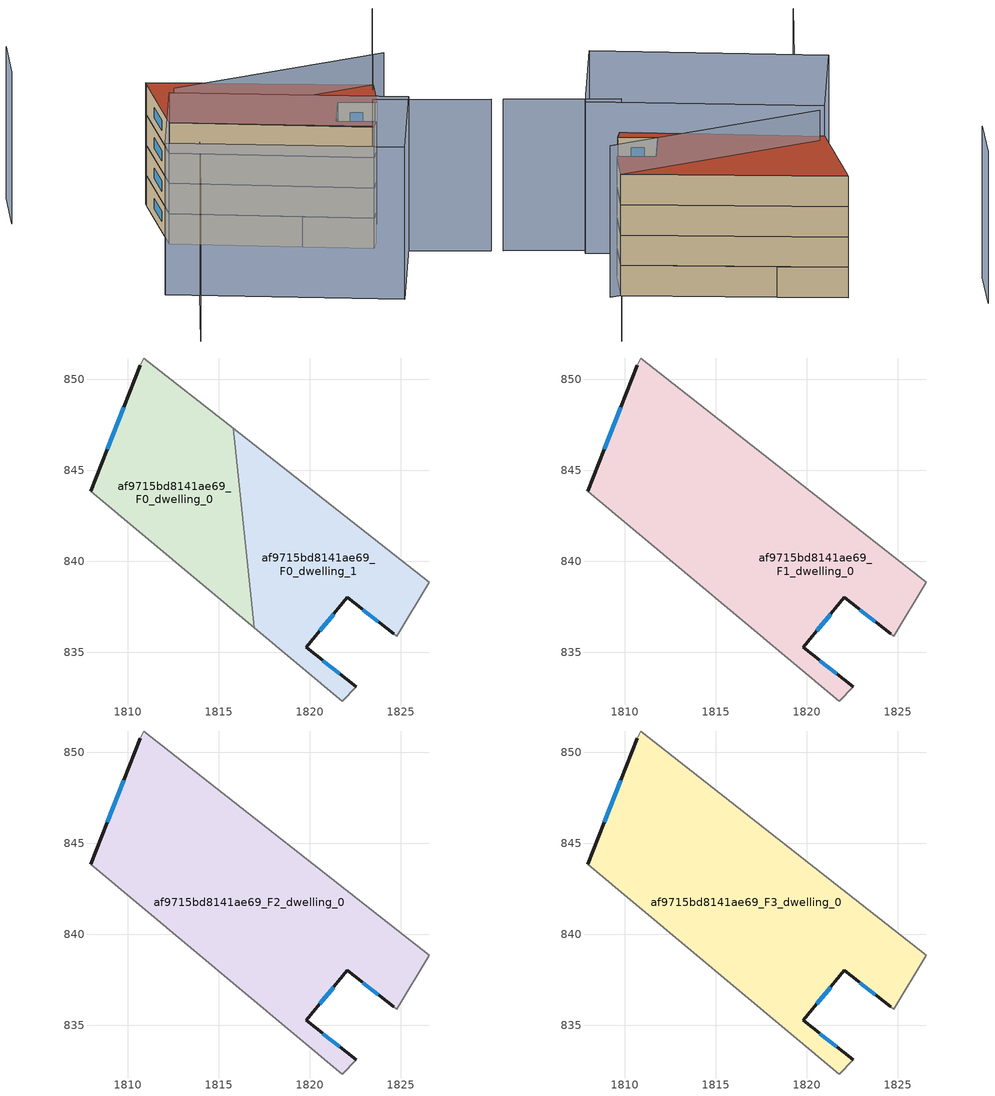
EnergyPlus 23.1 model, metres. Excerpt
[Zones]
af9715bd8141ae69_F0_dwelling_0
 floor ground (EU_floor_Construction): 1815.78,847.32 1816.96,836.36 1807.97,843.86 1810.7,850.76 1810.89,851.17 z0
 wall outside (EU_wall_Construction): 1810.7,850.76 1807.97,843.86 z0:3
 wall adiabatic (EU_wall_Construction): 1815.78,847.32 1810.89,851.17 1810.7,850.76 / 1807.97,843.86 1816.96,836.36 z0:3
 wall to af9715bd8141ae69_F0_dwelling_1 (EU_wall_Construction): 1816.96,836.36 1815.78,847.32 z0:3
 window (EU_Window_Construction): 1809.79,848.46 1808.88,846.16 z1:2
af9715bd8141ae69_F0_dwelling_1
 floor ground (EU_floor_Construction): 1826.55,838.85 1824.77,835.89 1824.61,836.02 1822.06,838.03 1819.8,835.28 1822.55,833.12 1821.78,832.34 1816.96,836.36 1815.78,847.32 z0
 wall outside (EU_wall_Construction): 1822.55,833.12 1819.8,835.28 1822.06,838.03 1824.61,836.02 z0:3
 wall adiabatic (EU_wall_Construction): 1816.96,836.36 1821.78,832.34 1822.55,833.12 / 1824.61,836.02 1824.77,835.89 1826.55,838.85 1815.78,847.32 z0:3
 window (EU_Window_Construction): 1822.91,837.36 1823.76,836.69 / 1820.55,836.19 1821.31,837.11 / 1821.63,833.84 1820.72,834.56 z1:2
af9715bd8141ae69_F1_dwelling_0
 floor to af9715bd8141ae69_F0_dwelling_0 (EU_floor_Construction): 1815.78,847.32 1816.96,836.36 1807.97,843.86 1810.7,850.76 1810.89,851.17 z3
 floor to af9715bd8141ae69_F0_dwelling_1 (EU_floor_Construction): 1826.55,838.85 1824.77,835.89 1824.61,836.02 1822.06,838.03 1819.8,835.28 1822.55,833.12 1821.78,832.34 1816.96,836.36 1815.78,847.32 z3
 wall outside (EU_wall_Construction): 1810.7,850.76 1807.97,843.86 / 1822.55,833.12 1819.8,835.28 1822.06,838.03 1824.61,836.02 z3:6
 wall adiabatic (EU_wall_Construction): 1807.97,843.86 1821.78,832.34 1822.55,833.12 / 1824.61,836.02 1824.77,835.89 1826.55,838.85 1810.89,851.17 1810.7,850.76 z3:6
 window (EU_Window_Construction): 1809.79,848.46 1808.88,846.16 / 1822.91,837.36 1823.76,836.69 / 1820.55,836.19 1821.31,837.11 / 1821.63,833.84 1820.72,834.56 z4:5
af9715bd8141ae69_F2_dwelling_0
 floor to af9715bd8141ae69_F1_dwelling_0 (EU_floor_Construction): 1826.55,838.85 1824.77,835.89 1824.61,836.02 1822.06,838.03 1819.8,835.28 1822.55,833.12 1821.78,832.34 1807.97,843.86 1810.7,850.76 1810.89,851.17 z6
 wall outside (EU_wall_Construction): 1810.7,850.76 1807.97,843.86 / 1822.55,833.12 1819.8,835.28 1822.06,838.03 1824.61,836.02 z6:9
 wall adiabatic (EU_wall_Construction): 1807.97,843.86 1821.78,832.34 1822.55,833.12 / 1824.61,836.02 1824.77,835.89 1826.55,838.85 1810.89,851.17 1810.7,850.76 z6:9
 window (EU_Window_Construction): 1809.79,848.46 1808.88,846.16 / 1822.91,837.36 1823.76,836.69 / 1820.55,836.19 1821.31,837.11 / 1821.63,833.84 1820.72,834.56 z7:8
af9715bd8141ae69_F3_dwelling_0
 floor to af9715bd8141ae69_F2_dwelling_0 (EU_floor_Construction): 1826.55,838.85 1824.77,835.89 1824.61,836.02 1822.06,838.03 1819.8,835.28 1822.55,833.12 1821.78,832.34 1807.97,843.86 1810.7,850.76 1810.89,851.17 z9
 wall outside (EU_wall_Construction): 1810.7,850.76 1807.97,843.86 / 1822.55,833.12 1819.8,835.28 1822.06,838.03 1824.61,836.02 z9:12
 wall adiabatic (EU_wall_Construction): 1807.97,843.86 1821.78,832.34 1822.55,833.12 / 1824.61,836.02 1824.77,835.89 1826.55,838.85 1810.89,851.17 1810.7,850.76 z9:12
 window (EU_Window_Construction): 1809.79,848.46 1808.88,846.16 / 1822.91,837.36 1823.76,836.69 / 1820.55,836.19 1821.31,837.11 / 1821.63,833.84 1820.72,834.56 z10:11
 roof outside (EU_roof_Construction): 1824.77,835.89 1826.55,838.85 1810.89,851.17 1810.7,850.76 1807.97,843.86 1821.78,832.34 1822.55,833.12 1819.8,835.28 1822.06,838.03 1824.61,836.02 z12
shading: 1799.1,827.55 1804.47,834.79 / 1829.69,825.86 1821.4,832.07 / 1821.4,832.07 1831.68,845.8 / 1827.48,838.57 1808.79,844.24 / 1801.76,859.4 1799.24,855.25 / 1824.26,830.59 1818.2,823.16 / 1818.2,823.16 1801.91,836.42 / 1801.91,836.42 1807.97,843.86 / 1807.97,843.86 1824.26,830.59 z0:15
[Building]
EU S2 Campaign: North Axis=0; Terrain=City; Solar Distribution=FullExterior
[Site:Location]
Bologna: Latitude=44.5; Longitude=11.25; Time Zone=1; Elevation=37
[SizingPeriod:WeatherFileDays]
AnnualSizingPeriod: Begin Month=1; Begin Day of Month=1; End Month=12; End Day of Month=31; Day of Week for Start Day=Monday; Use Weather File Daylight Saving Period=No; Use Weather File Rain and Snow Indicators=No
[MATERIAL]
EU_InternalMass_Material: Roughness=MediumRough; Thickness=0.1; Conductivity=1; Density=1800; Specific Heat=900; Thermal Absorptance=0.9; Solar Absorptance=0.7; Visible Absorptance=0.7
[MATERIAL:NOMASS] Roughness=MediumRough; Thermal Absorptance=0.9; Solar Absorptance=0.7; Visible Absorptance=0.7
Name | Thermal Resistance
EU_wall_NoMass | 0.937881
EU_roof_NoMass | 0.548572
EU_floor_NoMass | 0.71348
[WINDOWMATERIAL:SIMPLEGLAZINGSYSTEM]
EU_Window_SimpleGlazing: UFactor=4.25633; Solar Heat Gain Coefficient=0.85; Visible Transmittance=0.85
[CONSTRUCTION]
EU_wall_Construction: EU_wall_NoMass
EU_roof_Construction: EU_roof_NoMass
EU_floor_Construction: EU_floor_NoMass
EU_InternalMass_Construction: EU_InternalMass_Material
EU_Window_Construction: EU_Window_SimpleGlazing
[ZONE] Type=1; Multiplier=1; Ceiling Height=autocalculate; Floor Area=autocalculate; Part of Total Floor Area=Yes
Name | Volume
af9715bd8141ae69_F0_dwelling_0 | 205.299
af9715bd8141ae69_F1_dwelling_0 | 410.594
af9715bd8141ae69_F2_dwelling_0; af9715bd8141ae69_F3_dwelling_0 | 410.596
af9715bd8141ae69_F0_dwelling_1 | 205.304
[INTERNALMASS] Construction=EU_InternalMass_Construction
Name | Zone or ZoneList | Surface Area
af9715bd8141ae69_F0_dwelling_0_EU_InternalMass | af9715bd8141ae69_F0_dwelling_0 | 68.4327
af9715bd8141ae69_F0_dwelling_1_EU_InternalMass | af9715bd8141ae69_F0_dwelling_1 | 68.4344
af9715bd8141ae69_F1_dwelling_0_EU_InternalMass | af9715bd8141ae69_F1_dwelling_0 | 136.865
af9715bd8141ae69_F2_dwelling_0_EU_InternalMass | af9715bd8141ae69_F2_dwelling_0 | 136.865
af9715bd8141ae69_F3_dwelling_0_EU_InternalMass | af9715bd8141ae69_F3_dwelling_0 | 136.865
[OTHEREQUIPMENT] Fuel Type=Electricity; Design Level Calculation Method=Watts/Area; Power per Zone Floor Area=1; Fraction Latent=0; Fraction Radiant=0; Fraction Lost=0; Carbon Dioxide Generation Rate=0; EndUse Subcategory=EU_Step8_InternalGains
Name | Zone or ZoneList or Space or SpaceList | Schedule
EU_Step8_InternalGain_af9715bd8141ae69_F0_dwelling_0_f000 | af9715bd8141ae69_F0_dwelling_0 | EU_Step8_GainSchedule_af9715bd8141ae69_F0_dwelling_0_f000
EU_Step8_InternalGain_af9715bd8141ae69_F0_dwelling_1_f000 | af9715bd8141ae69_F0_dwelling_1 | EU_Step8_GainSchedule_af9715bd8141ae69_F0_dwelling_1_f000
EU_Step8_InternalGain_af9715bd8141ae69_F1_dwelling_0_f000 | af9715bd8141ae69_F1_dwelling_0 | EU_Step8_GainSchedule_af9715bd8141ae69_F1_dwelling_0_f000
EU_Step8_InternalGain_af9715bd8141ae69_F2_dwelling_0_f000 | af9715bd8141ae69_F2_dwelling_0 | EU_Step8_GainSchedule_af9715bd8141ae69_F2_dwelling_0_f000
EU_Step8_InternalGain_af9715bd8141ae69_F3_dwelling_0_f000 | af9715bd8141ae69_F3_dwelling_0 | EU_Step8_GainSchedule_af9715bd8141ae69_F3_dwelling_0_f000
[ZONEVENTILATION:DESIGNFLOWRATE] Schedule=EU_AlwaysOn; Design Flow Rate Calculation Method=AirChanges/Hour; Air Changes per Hour=0.687892; Ventilation Type=Natural; Fan Pressure Rise=0; Fan Total Efficiency=1; Constant Term Coefficient=1; Temperature Term Coefficient=0; Velocity Term Coefficient=0; Velocity Squared Term Coefficient=0; Minimum Indoor Temperature=-100; Maximum Indoor Temperature=100; Delta Temperature=-100; Minimum Outdoor Temperature=-100; Maximum Outdoor Temperature=100; Maximum Wind Speed=40
Name | Zone or ZoneList or Space or SpaceList
EU_ConstantAir_af9715bd8141ae69_F0_dwelling_0 | af9715bd8141ae69_F0_dwelling_0
EU_ConstantAir_af9715bd8141ae69_F0_dwelling_1 | af9715bd8141ae69_F0_dwelling_1
EU_ConstantAir_af9715bd8141ae69_F1_dwelling_0 | af9715bd8141ae69_F1_dwelling_0
EU_ConstantAir_af9715bd8141ae69_F2_dwelling_0 | af9715bd8141ae69_F2_dwelling_0
EU_ConstantAir_af9715bd8141ae69_F3_dwelling_0 | af9715bd8141ae69_F3_dwelling_0
[HVACTEMPLATE:THERMOSTAT] Constant Heating Setpoint=20; Constant Cooling Setpoint=50
EU_HeatOnly_af9715bd8141ae69_F0_dwelling_0; EU_HeatOnly_af9715bd8141ae69_F0_dwelling_1; EU_HeatOnly_af9715bd8141ae69_F1_dwelling_0; EU_HeatOnly_af9715bd8141ae69_F2_dwelling_0; EU_HeatOnly_af9715bd8141ae69_F3_dwelling_0
[HVACTEMPLATE:ZONE:IDEALLOADSAIRSYSTEM] System Availability Schedule=EU_AlwaysOn; Maximum Heating Supply Air Temperature=50; Minimum Cooling Supply Air Temperature=13; Maximum Heating Supply Air Humidity Ratio=0.0156; Minimum Cooling Supply Air Humidity Ratio=0.0077; Heating Limit=NoLimit; Cooling Limit=NoLimit; Heating Availability Schedule=EU_AlwaysOn; Cooling Availability Schedule=EU_CoolingOff; Dehumidification Control Type=ConstantSensibleHeatRatio; Cooling Sensible Heat Ratio=0.7; Dehumidification Setpoint=60; Humidification Control Type=None; Humidification Setpoint=30; Outdoor Air Method=None; Outdoor Air Flow Rate per Person=0.00944; Outdoor Air Flow Rate per Zone Floor Area=0; Outdoor Air Flow Rate per Zone=0; Demand Controlled Ventilation Type=None; Outdoor Air Economizer Type=NoEconomizer; Heat Recovery Type=None; Sensible Heat Recovery Effectiveness=0.7; Latent Heat Recovery Effectiveness=0.65
Name | Template Thermostat
af9715bd8141ae69_F0_dwelling_0 | EU_HeatOnly_af9715bd8141ae69_F0_dwelling_0
af9715bd8141ae69_F0_dwelling_1 | EU_HeatOnly_af9715bd8141ae69_F0_dwelling_1
af9715bd8141ae69_F1_dwelling_0 | EU_HeatOnly_af9715bd8141ae69_F1_dwelling_0
af9715bd8141ae69_F2_dwelling_0 | EU_HeatOnly_af9715bd8141ae69_F2_dwelling_0
af9715bd8141ae69_F3_dwelling_0 | EU_HeatOnly_af9715bd8141ae69_F3_dwelling_0
[SIZING:ZONE] Zone Cooling Design Supply Air Temperature Input Method=SupplyAirTemperature; Zone Cooling Design Supply Air Temperature=13; Zone Heating Design Supply Air Temperature Input Method=SupplyAirTemperature; Zone Heating Design Supply Air Temperature=50; Zone Cooling Design Supply Air Humidity Ratio=0.008; Zone Heating Design Supply Air Humidity Ratio=0.008; Cooling Design Air Flow Method=DesignDay; Cooling Design Air Flow Rate=0; Cooling Minimum Air Flow per Zone Floor Area=0.000762; Cooling Minimum Air Flow=0; Cooling Minimum Air Flow Fraction=0.2; Heating Design Air Flow Method=DesignDay; Heating Design Air Flow Rate=0; Heating Maximum Air Flow per Zone Floor Area=0.002032; Heating Maximum Air Flow=0.141576; Heating Maximum Air Flow Fraction=0.3; Account for Dedicated Outdoor Air System=No; Dedicated Outdoor Air System Control Strategy=NeutralSupplyAir; Dedicated Outdoor Air Low Setpoint Temperature for Design=autosize; Dedicated Outdoor Air High Setpoint Temperature for Design=autosize; Zone Load Sizing Method=Sensible Load Only No Latent Load; Zone Latent Cooling Design Supply Air Humidity Ratio Input Method=HumidityRatioDifference; Zone Cooling Design Supply Air Humidity Ratio Difference=0.005; Zone Latent Heating Design Supply Air Humidity Ratio Input Method=HumidityRatioDifference; Zone Humidification Design Supply Air Humidity Ratio Difference=0.005
af9715bd8141ae69_F0_dwelling_0; af9715bd8141ae69_F0_dwelling_1; af9715bd8141ae69_F1_dwelling_0; af9715bd8141ae69_F2_dwelling_0; af9715bd8141ae69_F3_dwelling_0
[SCHEDULE:CONSTANT]
Name | Hourly Value
EU_AlwaysOn | 1
EU_CoolingOff | 0
[SCHEDULE:FILE] Column Number=1; Rows to Skip at Top=0; Number of Hours of Data=8760; Column Separator=Comma; Interpolate to Timestep=No; Minutes per Item=60; Adjust Schedule for Daylight Savings=Yes
Name | File
EU_Step8_GainSchedule_af9715bd8141ae69_F0_dwelling_0_f000 | ../../schedules/af9715bd8141ae69/af9715bd8141ae69_F0_dwelling_0_f000_gain.csv
EU_Step8_GainSchedule_af9715bd8141ae69_F0_dwelling_1_f000 | ../../schedules/af9715bd8141ae69/af9715bd8141ae69_F0_dwelling_1_f000_gain.csv
EU_Step8_GainSchedule_af9715bd8141ae69_F1_dwelling_0_f000 | ../../schedules/af9715bd8141ae69/af9715bd8141ae69_F1_dwelling_0_f000_gain.csv
EU_Step8_GainSchedule_af9715bd8141ae69_F2_dwelling_0_f000 | ../../schedules/af9715bd8141ae69/af9715bd8141ae69_F2_dwelling_0_f000_gain.csv
EU_Step8_GainSchedule_af9715bd8141ae69_F3_dwelling_0_f000 | ../../schedules/af9715bd8141ae69/af9715bd8141ae69_F3_dwelling_0_f000_gain.csv
